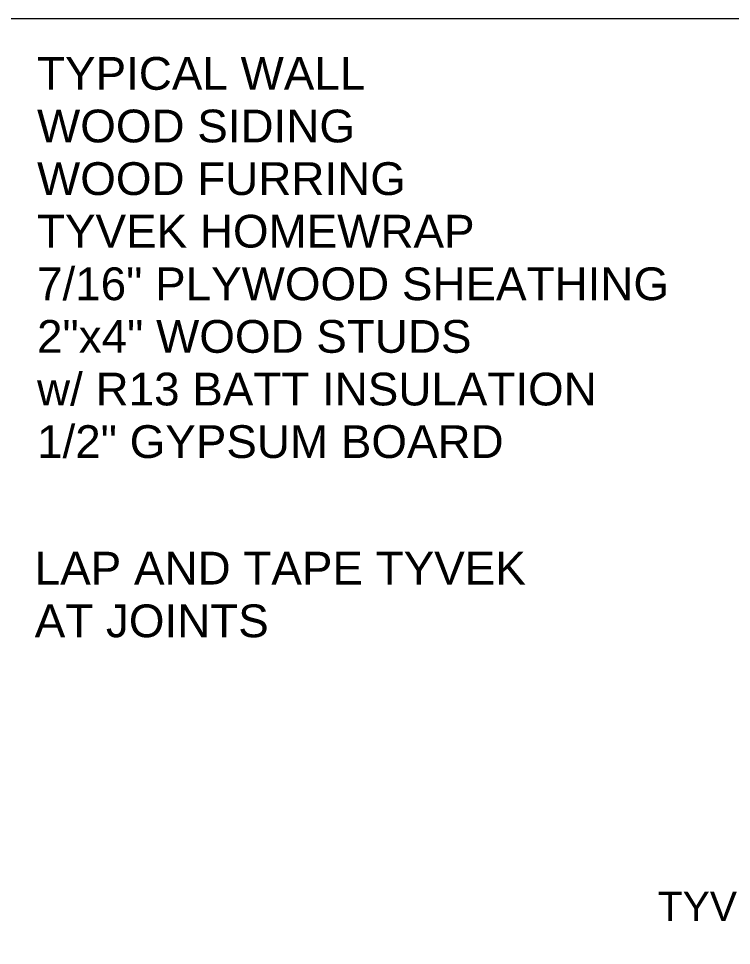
# Model space of a CAD drawing. Header units: inches. Extents: x 0 to 32.7, y -0.1 to 22.9.
# Drawn here: x 3.997 to 6.034, y 20.234 to 22.884 of the extents above; entities that cross this region are included whole.
import ezdxf

# ---------------------------------------------------------------- set-up
doc = ezdxf.new("R2010")
doc.units = ezdxf.units.IN
doc.header["$MEASUREMENT"] = 0
doc.layers.add('PDF_Geometry', color=7, linetype='Continuous', true_color=0x5d5d5d)
doc.layers.add('PDF_Text', color=7, linetype='Continuous')
doc.styles.add('PDF Arial', font='arial.ttf')
doc.styles.add('PDF SansSerif', font='sanss___.ttf')

msp = doc.modelspace()

# ---------------------------------------------------------------- linework, layer by layer
at = {"layer": 'PDF_Geometry', "color": 7, "lineweight": 18}
msp.add_lwpolyline([(0.1854, 0.1336), (0.1854, 22.8836), (32.6721, 22.8836), (32.6721, 0.1336)], close=True, dxfattribs=at)

# ---------------------------------------------------------------- texts
at = {"layer": 'PDF_Text', "attachment_point": 7}
for s, insert, char_height, style in [('TYPICAL WALL', (4.0498, 22.6786), 0.093672, 'PDF Arial'), ('WOOD SIDING', (4.0498, 22.5282), 0.093672, 'PDF Arial'), ('WOOD FURRING', (4.0498, 22.3778), 0.093672, 'PDF Arial'), ('TYVEK HOMEWRAP', (4.0498, 22.2275), 0.093672, 'PDF Arial'), ('7/16" PLYWOOD SHEATHING', (4.0498, 22.0771), 0.093672, 'PDF Arial'), ('2"x4" WOOD STUDS', (4.0498, 21.9267), 0.093672, 'PDF Arial'), ('w/ R13 BATT INSULATION', (4.0498, 21.7762), 0.093672, 'PDF Arial'), ('1/2" GYPSUM BOARD', (4.0498, 21.6259), 0.093672, 'PDF Arial'), ('LAP AND TAPE TYVEK', (4.0432, 21.2655), 0.093672, 'PDF Arial'), ('AT JOINTS', (4.0432, 21.1135), 0.09367, 'PDF Arial'), ('TYVEKâ HEADER WRAPâ', (5.8236, 20.3028), 0.083373, 'PDF SansSerif')]:
    msp.add_mtext(s, dxfattribs=dict(at, insert=insert, char_height=char_height, style=style))

doc.saveas('drawing.dxf')
